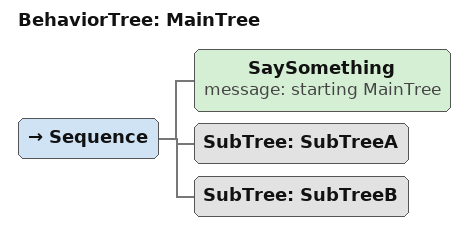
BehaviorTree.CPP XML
<root BTCPP_format="4" main_tree_to_execute = "MainTree">
    <include path="/home/hoo/github_src/BehaviorTree.CPP/my_test/seventh/subtree_A.xml" />
    <include path="./subtree_B.xml" />
    <BehaviorTree ID="MainTree">
        <Sequence>
            <SaySomething message="starting MainTree" />
            <SubTree ID="SubTreeA" />
            <SubTree ID="SubTreeB" />
        </Sequence>
    </BehaviorTree>
</root>
